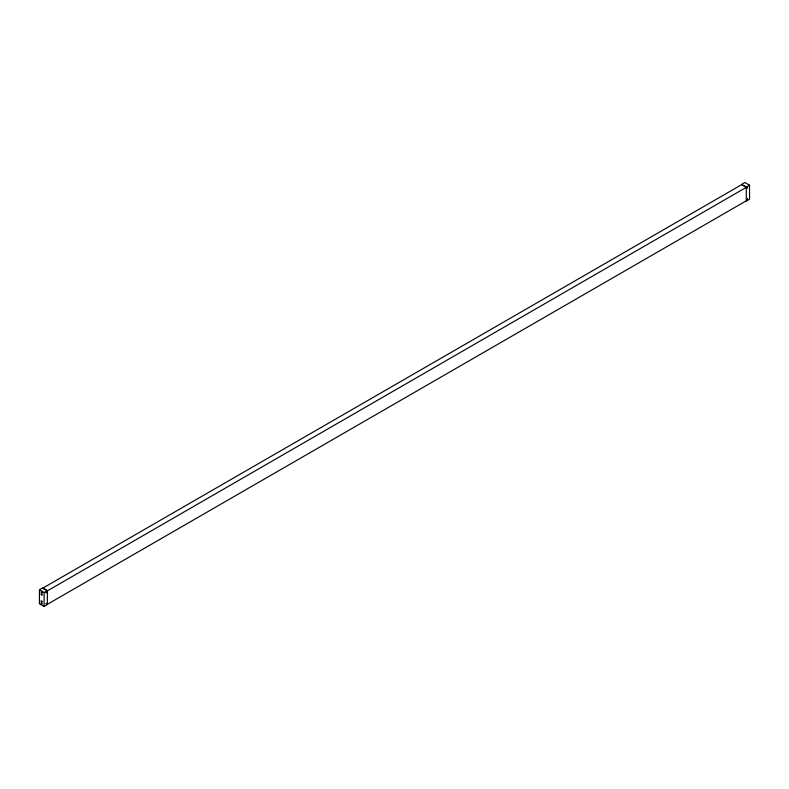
<?xml version="1.0" encoding="UTF-8"?>
<svg xmlns="http://www.w3.org/2000/svg" width="789" height="789" viewBox="0 0 789 789"><rect width="100%" height="100%" fill="white"/><g stroke="black" fill="none" stroke-linecap="round" stroke-linejoin="round"><path stroke-width="1.18" d="M39.45 589.797L42.714 587.923L47.37 590.606L47.37 604.601L44.105 606.485L39.45 603.792L39.45 589.797L44.105 592.49L47.37 590.606M746.286 187.092L749.55 185.208L749.55 199.203L746.286 201.077L746.286 187.092L741.63 184.399L744.895 182.515L749.55 185.208M47.37 590.882L746.286 187.358L741.63 184.675L42.714 588.19L46.443 590.34M47.37 604.325L746.286 200.81M44.105 592.49L44.105 606.485M46.097 592.717L46.571 592.381L46.097 592.717M46.097 603.802L46.531 603.427L46.097 603.802M747.065 188.019L747.538 187.674L747.065 188.019M747.065 199.104L747.538 198.759L747.065 199.104M41.215 592.105C41.669 594.975 43.208 591.464 41.215 592.105M41.156 594.087C41.649 597.283 43.375 593.387 41.156 594.087M41.156 601.08C41.649 604.275 43.375 600.38 41.156 601.08M41.215 603.181C41.669 606.051 43.208 602.549 41.215 603.181"/></g></svg>
